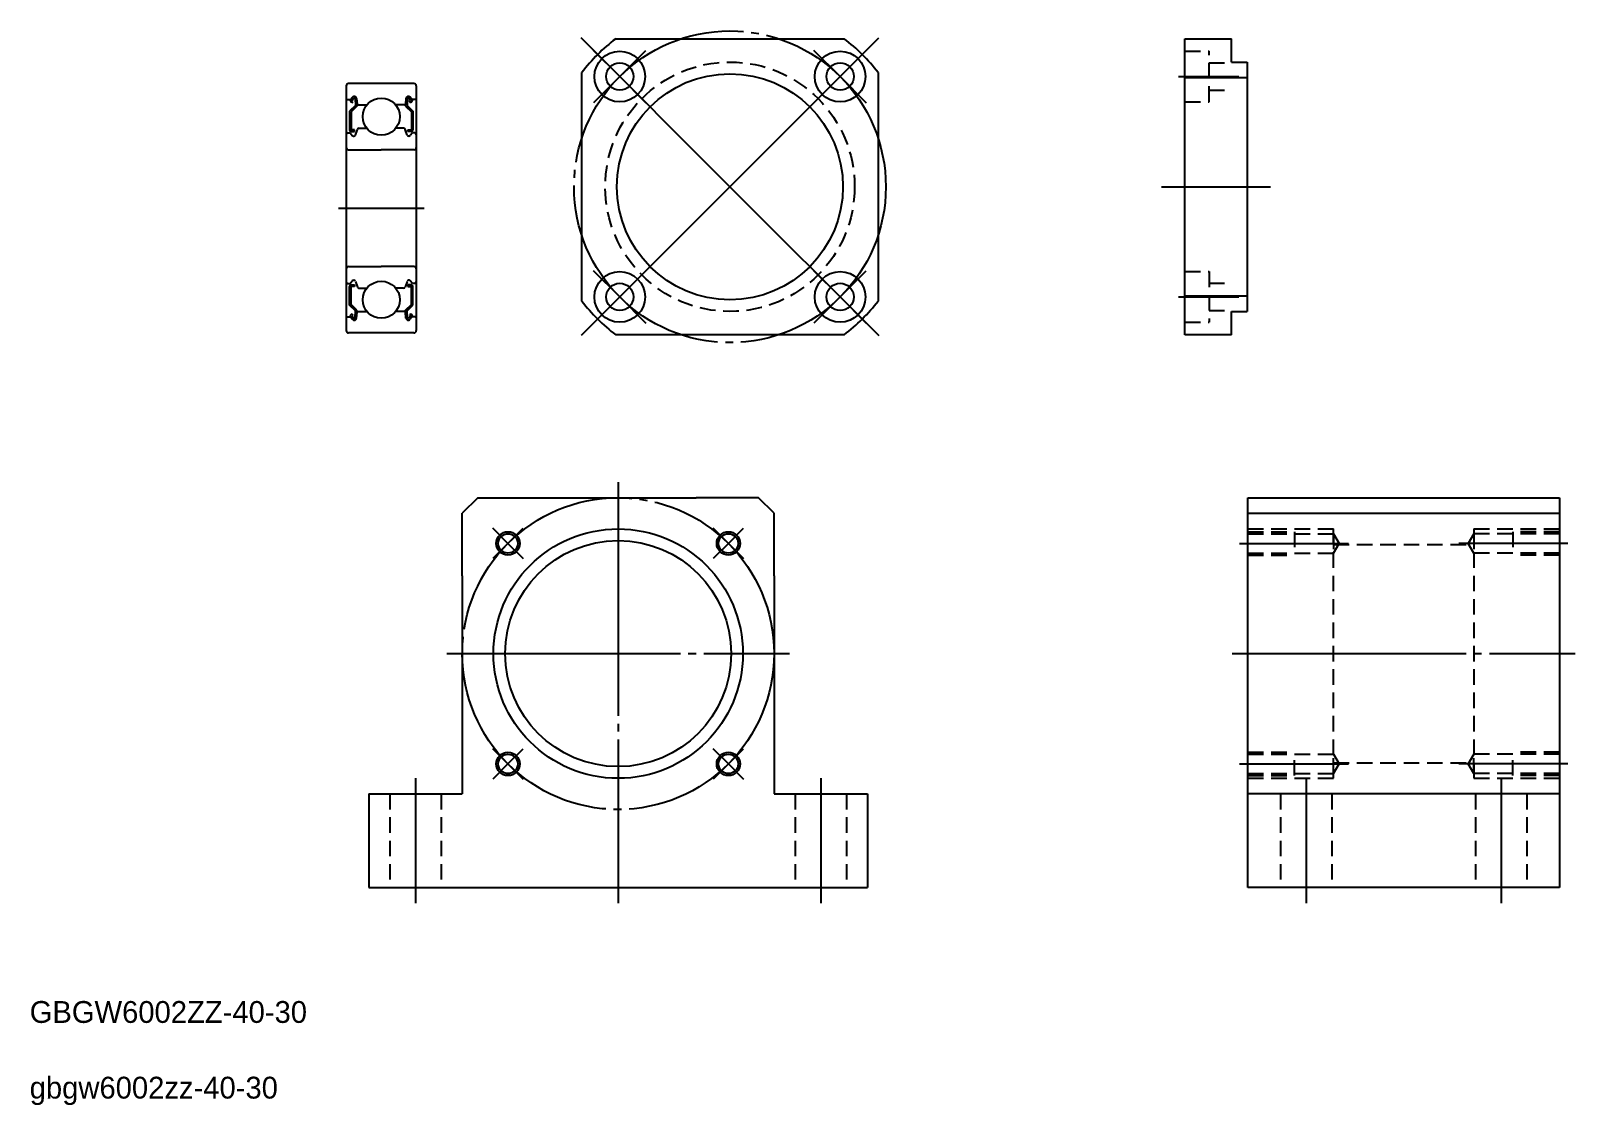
# Model space of a CAD drawing. Extents: x -153 to 45, y -39 to 99.
import ezdxf

# ---------------------------------------------------------------- set-up
doc = ezdxf.new("R2010")
doc.units = 0
doc.linetypes.add('CENTER', pattern=[33, 30, -1, 1, -1])
doc.linetypes.add('DASHED', pattern=[3, 2, -1])
doc.layers.get('0').update_dxf_attribs({"linetype": 'CONTINUOUS'})
doc.layers.add('CENTER', color=7, linetype='CONTINUOUS')

msp = doc.modelspace()

# ---------------------------------------------------------------- linework, layer by layer
at = {"color": 7, "linetype": 'CONTINUOUS'}
for p, q in [((-78, 98.18), (-48.67, 98.18)), ((-4.96, 60.18), (-4.96, 98.18)), ((-4.96, 98.18), (1.04, 98.18)), ((1.04, 95.18), (1.04, 98.18)), ((1.04, 95.18), (3.04, 95.18)), ((3.04, 95.18), (3.04, 63.18)), ((-82.33, 64.52), (-82.33, 93.84)), ((-44.33, 93.84), (-44.33, 64.52)), ((-4.96, 93.18), (3.04, 93.18)), ((-4.96, 65.18), (3.04, 65.18)), ((1.04, 60.18), (1.04, 63.18)), ((1.04, 63.18), (3.04, 63.18)), ((-48.67, 60.18), (-78, 60.18)), ((1.04, 60.18), (-4.96, 60.18)), ((-95.67, 39.28), (-97.67, 37.28)), ((-95.67, 39.28), (-87.67, 39.28)), ((-87.67, 39.28), (-67.67, 39.28)), ((-59.67, 39.28), (-67.67, 39.28)), ((-57.67, 37.28), (-59.67, 39.28)), ((3.12, 39.28), (43.12, 39.28)), ((3.12, -10.72), (3.12, 39.28)), ((43.12, 39.28), (43.12, -10.72)), ((-97.67, 29.28), (-97.67, 37.28)), ((-57.67, 29.28), (-57.67, 37.28)), ((3.12, 37.28), (43.12, 37.28)), ((-97.67, 29.28), (-97.67, 1.28)), ((-57.67, 29.28), (-57.67, 1.28)), ((-109.67, 1.28), (-97.67, 1.28)), ((-109.67, 1.28), (-109.67, -10.72)), ((-57.67, 1.28), (-45.67, 1.28)), ((-45.67, 1.28), (-45.67, -10.72)), ((43.12, 1.28), (3.12, 1.28)), ((-109.67, -10.72), (-45.67, -10.72)), ((43.12, -10.72), (3.12, -10.72))]:
    msp.add_line(p, q, dxfattribs=at)
at = {"color": 3, "linetype": 'DASHED'}
for p, q in [((-4.96, 96.57), (-1.86, 96.57)), ((-1.86, 90.07), (-1.86, 96.57)), ((-1.86, 95.07), (1.04, 95.07)), ((-1.86, 91.57), (1.04, 91.57)), ((-4.96, 90.07), (-1.86, 90.07)), ((-4.96, 68.29), (-1.86, 68.29)), ((-1.86, 68.29), (-1.86, 61.79)), ((-1.86, 66.79), (1.04, 66.79)), ((-4.96, 61.79), (-1.86, 61.79)), ((-1.86, 63.29), (1.04, 63.29)), ((3.12, 35.28), (14.12, 35.28)), ((3.12, 34.92), (9.12, 34.92)), ((3.12, 34.67), (14.12, 34.67)), ((9.12, 34.92), (9.12, 31.92)), ((14.12, 3.28), (14.12, 35.28)), ((14.12, 34.67), (14.84, 33.42)), ((14.12, 34.67), (14.12, 32.17)), ((32.12, 34.67), (31.39, 33.42)), ((32.12, 35.28), (32.12, 3.28)), ((32.12, 35.28), (43.12, 35.28)), ((43.12, 34.67), (32.12, 34.67)), ((32.12, 34.67), (32.12, 32.17)), ((43.12, 34.92), (37.12, 34.92)), ((37.12, 34.92), (37.12, 31.92)), ((3.12, 32.17), (14.12, 32.17)), ((3.12, 31.92), (9.12, 31.92)), ((14.12, 32.17), (14.84, 33.42)), ((14.12, 33.28), (32.12, 33.28)), ((32.12, 32.17), (31.39, 33.42)), ((43.12, 32.17), (32.12, 32.17)), ((43.12, 31.92), (37.12, 31.92)), ((3.12, 6.63), (9.12, 6.63)), ((3.12, 6.38), (14.12, 6.38)), ((9.12, 3.63), (9.12, 6.63)), ((14.12, 6.38), (14.84, 5.13)), ((14.12, 3.88), (14.12, 6.38)), ((32.12, 6.38), (31.39, 5.13)), ((43.12, 6.38), (32.12, 6.38)), ((32.12, 3.88), (32.12, 6.38)), ((43.12, 6.63), (37.12, 6.63)), ((37.12, 3.63), (37.12, 6.63)), ((14.12, 5.28), (32.12, 5.28)), ((14.12, 3.88), (14.84, 5.13)), ((32.12, 3.88), (31.39, 5.13)), ((3.12, 3.88), (14.12, 3.88)), ((3.12, 3.63), (9.12, 3.63)), ((3.12, 3.28), (14.12, 3.28)), ((43.12, 3.88), (32.12, 3.88)), ((32.12, 3.28), (43.12, 3.28)), ((43.12, 3.63), (37.12, 3.63)), ((-106.97, 1.28), (-106.97, -10.72)), ((-100.37, 1.28), (-100.37, -10.72)), ((-54.97, 1.28), (-54.97, -10.72)), ((-48.37, 1.28), (-48.37, -10.72)), ((7.32, 1.28), (7.32, -10.72)), ((13.92, 1.28), (13.92, -10.72)), ((32.32, 1.28), (32.32, -10.72)), ((38.92, 1.28), (38.92, -10.72))]:
    msp.add_line(p, q, dxfattribs=at)
for p, q in [((-112.57, 92.13), (-112.57, 60.73)), ((-108.07, 92.43), (-112.27, 92.43)), ((-103.87, 92.43), (-108.07, 92.43)), ((-103.57, 92.13), (-103.57, 60.73)), ((-112.47, 90.38), (-112.01, 90.38)), ((-111.39, 89.61), (-112.14, 88.86)), ((-112.01, 90.38), (-111.76, 90.67)), ((-111.83, 89.97), (-111.98, 90.09)), ((-111.19, 89.53), (-111.94, 88.78)), ((-111.86, 90.25), (-111.61, 90.54)), ((-111.7, 90.12), (-111.86, 90.25)), ((-111.83, 89.97), (-111.7, 90.12)), ((-111.43, 90.49), (-111.39, 89.61)), ((-111.23, 90.51), (-111.17, 89.77)), ((-111.19, 90), (-111.19, 89.53)), ((-111.07, 89.68), (-109.92, 89.68)), ((-105.07, 89.68), (-106.22, 89.68)), ((-104.91, 90.51), (-104.97, 89.77)), ((-104.95, 90), (-104.95, 89.53)), ((-104.95, 89.53), (-104.2, 88.78)), ((-104.71, 90.49), (-104.75, 89.61)), ((-104.75, 89.61), (-104, 88.86)), ((-104.28, 90.25), (-104.53, 90.54)), ((-104.44, 90.12), (-104.28, 90.25)), ((-104.31, 89.97), (-104.44, 90.12)), ((-104.13, 90.38), (-104.38, 90.67)), ((-104.31, 89.97), (-104.15, 90.09)), ((-103.67, 90.38), (-104.13, 90.38)), ((-112.14, 88.86), (-112.14, 86.48)), ((-111.94, 88.78), (-111.94, 86.48)), ((-104.2, 88.78), (-104.2, 86.48)), ((-104, 88.86), (-104, 86.48)), ((-112.37, 86.08), (-112.07, 86.08)), ((-112.07, 86.08), (-111.79, 85.75)), ((-111.49, 86.48), (-111.94, 86.48)), ((-111.94, 86.28), (-111.49, 86.28)), ((-111.64, 85.68), (-111.58, 85.68)), ((-111.49, 86.28), (-111.49, 86.48)), ((-111.39, 85.81), (-111.12, 86.54)), ((-110.93, 86.68), (-109.92, 86.68)), ((-105.21, 86.68), (-106.22, 86.68)), ((-104.75, 85.81), (-105.02, 86.54)), ((-104.65, 86.28), (-104.65, 86.48)), ((-104.65, 86.48), (-104.2, 86.48)), ((-104.2, 86.28), (-104.65, 86.28)), ((-104.5, 85.68), (-104.56, 85.68)), ((-104.07, 86.08), (-104.34, 85.75)), ((-103.77, 86.08), (-104.07, 86.08)), ((-112.27, 83.93), (-108.07, 83.93)), ((-103.87, 83.93), (-108.07, 83.93)), ((-112.27, 68.93), (-108.07, 68.93)), ((-110.99, 68.93), (-110.99, 68.93)), ((-110.02, 68.93), (-110.02, 68.93)), ((-103.87, 68.93), (-108.07, 68.93)), ((-112.37, 66.78), (-112.07, 66.78)), ((-112.14, 63.99), (-112.14, 66.38)), ((-112.07, 66.78), (-111.79, 67.1)), ((-111.94, 66.58), (-111.49, 66.58)), ((-111.49, 66.38), (-111.94, 66.38)), ((-111.94, 64.08), (-111.94, 66.38)), ((-111.64, 67.18), (-111.58, 67.18)), ((-111.49, 66.58), (-111.49, 66.38)), ((-111.39, 67.04), (-111.12, 66.31)), ((-110.93, 66.18), (-109.92, 66.18)), ((-105.21, 66.18), (-106.22, 66.18)), ((-104.75, 67.04), (-105.02, 66.31)), ((-104.2, 66.58), (-104.65, 66.58)), ((-104.65, 66.58), (-104.65, 66.38)), ((-104.65, 66.38), (-104.2, 66.38)), ((-104.5, 67.18), (-104.56, 67.18)), ((-104.07, 66.78), (-104.34, 67.1)), ((-104.2, 64.08), (-104.2, 66.38)), ((-103.77, 66.78), (-104.07, 66.78)), ((-104, 63.99), (-104, 66.38)), ((-111.39, 63.24), (-112.14, 63.99)), ((-111.19, 63.33), (-111.94, 64.08)), ((-104.95, 63.33), (-104.2, 64.08)), ((-104.75, 63.24), (-104, 63.99)), ((-112.47, 62.48), (-112.01, 62.48)), ((-112.01, 62.48), (-111.76, 62.18)), ((-111.83, 62.89), (-111.98, 62.76)), ((-111.7, 62.73), (-111.86, 62.6)), ((-111.86, 62.6), (-111.61, 62.31)), ((-111.83, 62.89), (-111.7, 62.73)), ((-111.43, 62.37), (-111.39, 63.24)), ((-111.23, 62.34), (-111.17, 63.08)), ((-111.19, 62.86), (-111.19, 63.33)), ((-111.07, 63.18), (-109.92, 63.18)), ((-105.07, 63.18), (-106.22, 63.18)), ((-104.91, 62.34), (-104.97, 63.08)), ((-104.95, 62.86), (-104.95, 63.33)), ((-104.71, 62.37), (-104.75, 63.24)), ((-104.28, 62.6), (-104.53, 62.31)), ((-104.31, 62.89), (-104.44, 62.73)), ((-104.44, 62.73), (-104.28, 62.6)), ((-104.13, 62.48), (-104.38, 62.18)), ((-104.31, 62.89), (-104.15, 62.76)), ((-103.67, 62.48), (-104.13, 62.48)), ((-103.87, 60.43), (-112.27, 60.43)), ((-103.87, 60.43), (-108.07, 60.43))]:
    msp.add_line(p, q)
at = {"color": 7, "linetype": 'CONTINUOUS'}
for centre, radius in [((-77.47, 93.32), 3.25), ((-49.19, 93.32), 3.25), ((-77.47, 93.32), 1.75), ((-49.19, 93.32), 1.75), ((-77.47, 65.04), 3.25), ((-49.19, 65.04), 3.25), ((-77.47, 65.04), 1.75), ((-49.19, 65.04), 1.75), ((-77.67, 19.28), 16), ((-91.81, 33.42), 1.25), ((-77.67, 19.28), 14.5), ((-63.53, 33.42), 1.25), ((-91.81, 5.13), 1.25), ((-63.53, 5.13), 1.25)]:
    msp.add_circle(centre, radius, dxfattribs=at)
at = {"color": 3, "linetype": 'DASHED'}
msp.add_circle((-63.33, 79.18), 16, dxfattribs=at)
at = {"linetype": 'CONTINUOUS'}
msp.add_circle((-63.33, 79.18), 14.5, dxfattribs=at)
for centre in [(-108.07, 88.18), (-108.07, 64.68)]:
    msp.add_circle(centre, 2.38)
at = {"color": 3, "linetype": 'CONTINUOUS'}
for centre in [(-91.81, 33.42), (-63.53, 33.42), (-91.81, 5.13), (-63.53, 5.13)]:
    msp.add_circle(centre, 1.5, dxfattribs=at)
at = {"color": 7, "linetype": 'CONTINUOUS'}
for start, end in [(127.6585, 142.3415), (37.6585, 52.3415), (217.6585, 232.3415), (307.6585, 322.3415)]:
    msp.add_arc((-63.33, 79.18), 24, start, end, dxfattribs=at)
for centre, radius, start, end in [((-112.27, 92.13), 0.3, 90, 180), ((-103.87, 92.13), 0.3, 0, 90), ((-112.47, 90.48), 0.1, 180, 270), ((-111.86, 90.25), 0.2, 140.0002, 230.0848), ((-111.53, 90.48), 0.3, 4.9968, 140.0002), ((-111.53, 90.48), 0.1, 2.8198, 140.0033), ((-111.07, 89.78), 0.1, 184.9968, 269.9995), ((-105.07, 89.78), 0.1, 270.0005, 355.0032), ((-104.61, 90.48), 0.3, 39.9998, 175.0032), ((-104.61, 90.48), 0.1, 39.9967, 177.1802), ((-104.28, 90.25), 0.2, 309.9152, 39.9998), ((-103.67, 90.48), 0.1, 270, 0), ((-112.37, 85.88), 0.2, 90, 180), ((-111.94, 86.48), 0.2, 180, 270), ((-111.64, 85.88), 0.2, 219.9962, 270), ((-111.58, 85.88), 0.2, 270, 339.9919), ((-110.93, 86.48), 0.2, 90, 159.9919), ((-105.21, 86.48), 0.2, 20.0081, 90), ((-104.56, 85.88), 0.2, 200.0081, 270), ((-104.5, 85.88), 0.2, 270, 320.0038), ((-104.2, 86.48), 0.2, 270, 0), ((-103.77, 85.88), 0.2, 0, 90), ((-112.27, 84.23), 0.3, 180, 270), ((-103.87, 84.23), 0.3, 270, 0), ((-112.27, 68.63), 0.3, 90, 180), ((-103.87, 68.63), 0.3, 0, 90), ((-112.37, 66.98), 0.2, 180, 270), ((-111.94, 66.38), 0.2, 90, 180), ((-111.64, 66.98), 0.2, 90, 140.0038), ((-111.58, 66.98), 0.2, 20.0081, 90), ((-110.93, 66.38), 0.2, 200.0081, 270), ((-105.21, 66.38), 0.2, 270, 339.9919), ((-104.56, 66.98), 0.2, 90, 159.9919), ((-104.5, 66.98), 0.2, 39.9962, 90), ((-104.2, 66.38), 0.2, 0, 90), ((-103.77, 66.98), 0.2, 270, 0), ((-112.47, 62.38), 0.1, 90, 180), ((-111.86, 62.6), 0.2, 129.9152, 219.9998), ((-111.53, 62.37), 0.3, 219.9998, 355.0032), ((-111.53, 62.37), 0.1, 219.9967, 357.1802), ((-111.07, 63.08), 0.1, 90.0005, 175.0032), ((-105.07, 63.08), 0.1, 4.9968, 89.9995), ((-104.61, 62.37), 0.3, 184.9968, 320.0002), ((-104.61, 62.37), 0.1, 182.8198, 320.0033), ((-104.28, 62.6), 0.2, 320.0002, 50.0848), ((-103.67, 62.38), 0.1, 0, 90), ((-112.27, 60.73), 0.3, 180, 270), ((-103.87, 60.73), 0.3, 270, 0)]:
    msp.add_arc(centre, radius, start, end)
at = {"layer": 'CENTER', "color": 1, "linetype": 'CENTER'}
for p, q in [((-63.33, 79.18), (-82.42, 98.27)), ((-63.33, 79.18), (-44.24, 98.27)), ((-77.47, 93.32), (-80.83, 96.68)), ((-77.47, 93.32), (-74.12, 96.68)), ((-49.19, 93.32), (-52.55, 96.68)), ((-49.19, 93.32), (-45.83, 96.68)), ((-77.47, 93.32), (-80.83, 89.96)), ((-77.47, 93.32), (-74.12, 89.96)), ((-49.19, 93.32), (-52.55, 89.96)), ((-49.19, 93.32), (-45.83, 89.96)), ((-5.76, 93.32), (1.97, 93.32)), ((-63.33, 79.18), (-82.42, 60.09)), ((-63.33, 79.18), (-44.24, 60.09)), ((-7.96, 79.18), (6.04, 79.18)), ((-113.57, 76.43), (-102.57, 76.43)), ((-77.47, 65.04), (-80.83, 68.4)), ((-77.47, 65.04), (-74.12, 68.4)), ((-49.19, 65.04), (-52.55, 68.4)), ((-49.19, 65.04), (-45.83, 68.4)), ((-77.47, 65.04), (-80.83, 61.68)), ((-77.47, 65.04), (-74.12, 61.68)), ((-49.19, 65.04), (-52.55, 61.68)), ((-49.19, 65.04), (-45.83, 61.68)), ((-5.76, 65.04), (1.97, 65.04)), ((-77.67, 41.28), (-77.67, -12.72)), ((-91.81, 33.42), (-93.76, 35.36)), ((-91.81, 33.42), (-89.87, 35.36)), ((-63.53, 33.42), (-65.47, 35.36)), ((-63.53, 33.42), (-61.58, 35.36)), ((-91.81, 33.42), (-93.76, 31.47)), ((-91.81, 33.42), (-89.87, 31.47)), ((-63.53, 33.42), (-65.47, 31.47)), ((-63.53, 33.42), (-61.58, 31.47)), ((2.06, 33.42), (14.84, 33.42)), ((2.06, 33.42), (16.05, 33.42)), ((44.17, 33.42), (30.18, 33.42)), ((44.17, 33.42), (31.39, 33.42)), ((-99.67, 19.28), (-55.67, 19.28)), ((1.12, 19.28), (45.12, 19.28)), ((-91.81, 5.13), (-93.76, 7.08)), ((-91.81, 5.13), (-89.87, 7.08)), ((-63.53, 5.13), (-65.47, 7.08)), ((-63.53, 5.13), (-61.58, 7.08)), ((-91.81, 5.13), (-93.76, 3.19)), ((-91.81, 5.13), (-89.87, 3.19)), ((-63.53, 5.13), (-65.47, 3.19)), ((-63.53, 5.13), (-61.58, 3.19)), ((2.06, 5.13), (14.84, 5.13)), ((2.06, 5.13), (16.05, 5.13)), ((44.17, 5.13), (30.18, 5.13)), ((44.17, 5.13), (31.39, 5.13)), ((-103.67, 3.28), (-103.67, -12.72)), ((-51.67, 3.28), (-51.67, -12.72)), ((10.62, 3.28), (10.62, -12.72)), ((35.62, 3.28), (35.62, -12.72))]:
    msp.add_line(p, q, dxfattribs=at)
for centre in [(-63.33, 79.18), (-77.67, 19.28)]:
    msp.add_circle(centre, 20, dxfattribs=at)

# ---------------------------------------------------------------- texts
at = {"linetype": 'CONTINUOUS'}
for s, p in [('GBGW6002ZZ-40-30', (-153.18, -28.1)), ('gbgw6002zz-40-30', (-153.18, -37.81))]:
    msp.add_text(s, height=2.8, dxfattribs=at).set_placement(p)

doc.saveas('drawing.dxf')
